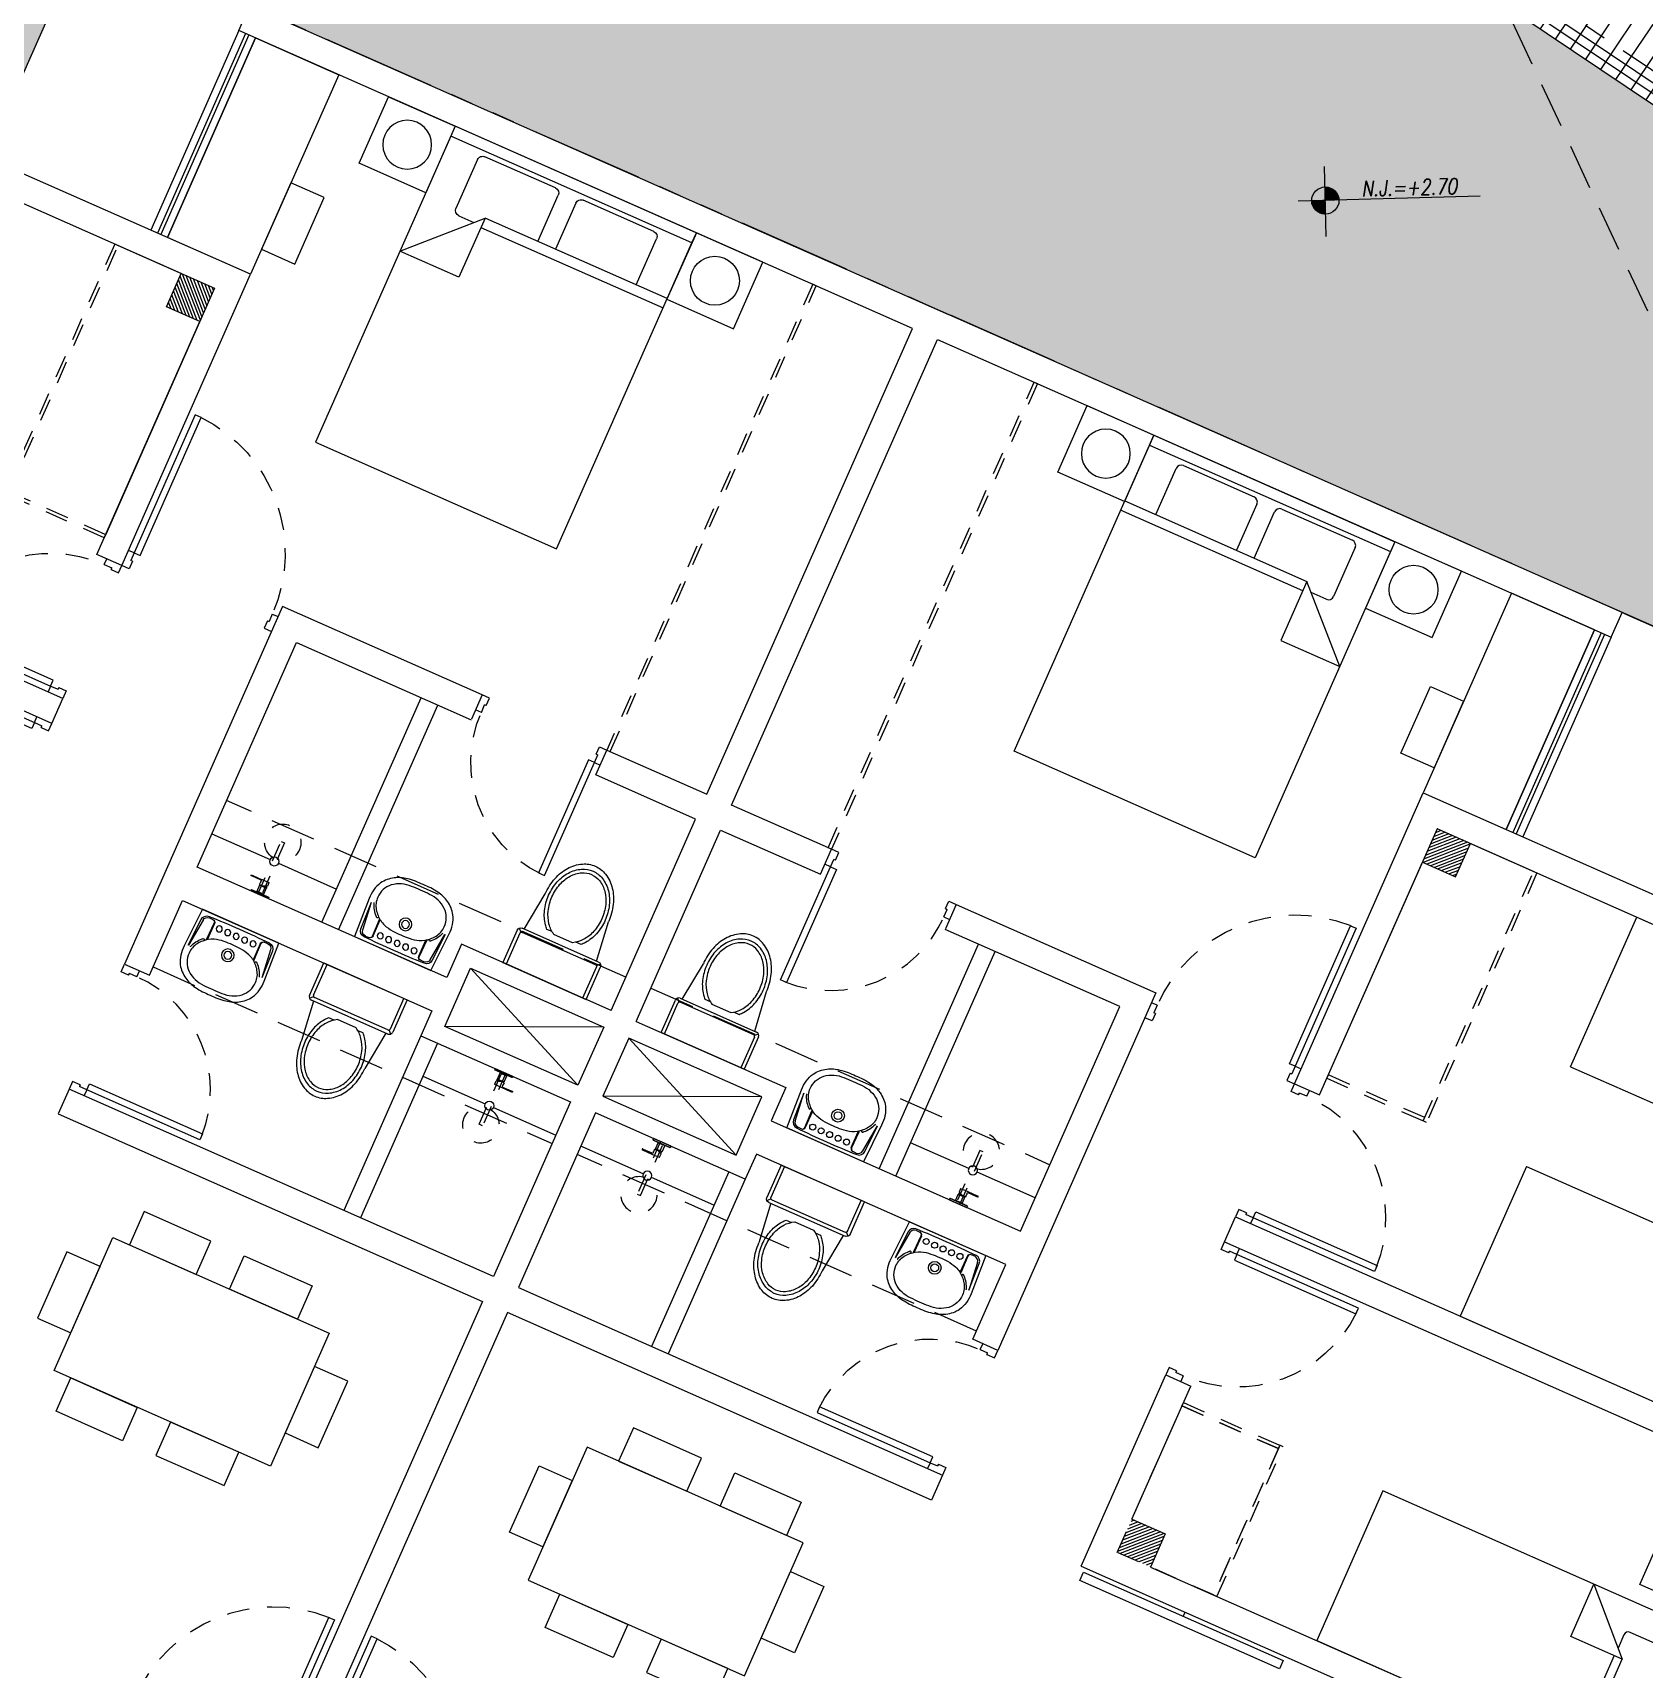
# Model space of a CAD drawing. Header units: millimetres. Extents: x 2471 to 2909, y 1327 to 1568.
# Drawn here: x 2637.45 to 2646.31, y 1414.87 to 1423.87 of the extents above; entities that cross this region are included whole.
import ezdxf
from ezdxf.enums import TextEntityAlignment as Align
from ezdxf.xclip import XClip

# ---------------------------------------------------------------- set-up
doc = ezdxf.new("R2010")
doc.units = ezdxf.units.MM
doc.header["$XCLIPFRAME"] = 2
doc.set_wipeout_variables(frame=1)
for name, pattern in [('ACAD_ISO07W100', [3, 0, -3]), ('CENTER', [2, 1.25, -0.25, 0.25, -0.25]), ('HIDDEN', [0.375, 0.25, -0.125]), ('HIDDEN2', [0.1875, 0.125, -0.0625]), ('PHANTOM', [2.5, 1.25, -0.25, 0.25, -0.25, 0.25, -0.25])]:
    doc.linetypes.add(name, pattern=pattern)
doc.layers.get('0').update_dxf_attribs({"color": 251, "lineweight": 9})
doc.layers.get('DEFPOINTS').update_dxf_attribs({"color": 251, "lineweight": 9})
for name, color, linetype, lineweight in [('A-04', 251, 'Continuous', 13), ('A-BARANDAS', 251, 'Continuous', 13), ('A-EJES', 251, 'PHANTOM', 13), ('A-ESTRUCTURA-HATCH', 251, 'Continuous', 13), ('A-HATCH', 251, 'Continuous', 13), ('A-LINEAS', 251, 'Continuous', 13), ('A-MOBILIARIO', 251, 'Continuous', 13), ('A-MURO ALTO', 251, 'Continuous', 13), ('A-MURO BAJO', 251, 'Continuous', 13), ('A-MUROS', 251, 'Continuous', 13), ('A-PROYECCIONES', 251, 'HIDDEN', 13), ('A-SANITARIOS', 251, 'Continuous', 13), ('A_50_TextoIndicaciones', 251, 'Continuous', 13), ('DLP_MOBILIARIO FIJO', 251, 'Continuous', 13), ('DLP_VERDE', 251, 'Continuous', 13)]:
    doc.layers.add(name, color=color, linetype=linetype, lineweight=lineweight)
doc.styles.add('R80', font='romans.shx', dxfattribs={"width": 0.8, "oblique": 15, "height": 0.1})
doc.styles.add('R80-200', font='romans.shx', dxfattribs={"width": 0.8, "oblique": 10, "height": 0.2})

# ---------------------------------------------------------------- blocks, each defined once
blk = doc.blocks.new('A$C64a6e5d1')
at = {"layer": 'A-EJES', "ltscale": 0.5}
blk.add_line((57.4722, 48.4348, 0), (75.6251, 40.4036, 0), dxfattribs=at)
blk = doc.blocks.new('EST P1')
at = {"layer": 'A-ESTRUCTURA-HATCH'}
h = blk.add_hatch(dxfattribs=at)
h.set_pattern_fill('ANSI31', color=256, scale=0.02)
h.set_pattern_definition([(45, (-226392.07709, -8188203.05961), (-0.04490128060535, 0.04490128060535), [])])
h.paths.add_polyline_path([(-3.61, 5.05), (-3.61, 4.85), (-44.785, 4.85), (-44.785, -0.15), (-46.99, -0.15), (-46.99, -11.15), (-3.61, -11.1501), (-3.61, -11.4001), (-47.24, -11.4001), (-47.24, 0.15), (-45.035, 0.15), (-45.035, 5.05)])
h.paths.add_polyline_path([(5.8757, 4.85), (5.8757, 5.05), (35.53, 5.05), (35.53, 4.85)])
h.paths.add_polyline_path([(47.915, 5.05), (35.58, 5.05), (35.58, 4.85), (47.915, 4.85)])
h.paths.add_polyline_path([(51.865, 4.85), (53.3757, 4.85), (53.3757, 5.05), (51.865, 5.05)])
edge = h.paths.add_edge_path()
edge.add_arc((63.3007, -0.15), 9.7, 360, 540)
edge.add_line((53.6007, -0.15), (53.8007, -0.15))
edge.add_arc((63.3007, -0.15), 9.5, 0.90471, 180, ccw=False)
edge.add_line((72.7995, 0), (70.3507, 0))
edge.add_line((70.3507, 0), (70.3507, -0.1499))
edge.add_line((70.3507, -0.1499), (73.0007, -0.15))
edge = h.paths.add_edge_path()
edge.add_arc((63.3007, -0.15), 3.3, 0.00085, 49.99468)
edge.add_line((65.4221, 2.3777), (65.4222, -0.15))
edge.add_line((65.4222, -0.15), (65.2722, -0.15))
edge.add_line((65.2722, -0.15), (65.2721, 2.4964))
edge.add_arc((63.3007, -0.15), 3.3, 53.31658, 179.99996)
edge.add_line((60.0007, -0.15), (59.8007, -0.15))
edge.add_arc((63.3007, -0.15), 3.5, 2.45736, 179.99993, ccw=False)
edge.add_line((66.7975, 0.0001), (69.4507, 0))
edge.add_line((69.4507, 0), (69.4507, -0.1499))
edge.add_line((69.4507, -0.1499), (66.6007, -0.1499))
h.paths.add_polyline_path([(-3.56, -11.15), (35.53, -11.15), (35.53, -11.4001), (-3.56, -11.4001)])
h.paths.add_polyline_path([(35.58, -11.1501), (71.88, -11.1501), (71.88, -11.4001), (35.58, -11.4)])
blk = doc.blocks.new('A$C47ad906b')
at = {"linetype": 'ACAD_ISO07W100'}
blk.add_blockref('EST P1', (27.0859, 53.6317), dxfattribs=at)
blk = doc.blocks.new('A$C77AB7FBD')
at = {"linetype": 'Continuous'}
for p, q in [((0, 0), (0, 1.9)), ((0.9, 1.9), (0, 1.9)), ((0.9, 0), (0.9, 1.9)), ((0.9, 1.87), (0, 1.87)), ((0.164, 1.57), (0.164, 1.8219)), ((0.1908, 1.8487), (0.7119, 1.8487)), ((0.7386, 1.8219), (0.7386, 1.5585)), ((0.6, 1.57), (0, 1.57)), ((0.6, 1.27), (0.6, 1.57)), ((0.9, 1.27), (0.6, 1.57)), ((0.7119, 1.5317), (0.6383, 1.5317)), ((0.6, 1.52), (0, 1.52)), ((0.9, 1.27), (0.6, 1.27)), ((0.9, 0), (0, 0))]:
    blk.add_line(p, q, dxfattribs=at)
for centre, start, end in [((0.1908, 1.8219), 90, 180), ((0.7119, 1.8219), 0, 90), ((0.7119, 1.5585), 270, 0)]:
    blk.add_arc(centre, 0.0267, start, end, dxfattribs=at)
blk = doc.blocks.new('CAMA PROYECCION')
for p, q in [((37.495, 40.6423, 0), (37.495, 38.771, 0)), ((38.3949, 40.6423, 0), (37.495, 40.6423, 0)), ((38.3949, 38.771, 0), (38.3949, 40.6423, 0)), ((38.0806, 39.3741, 0), (38.3949, 39.3741, 0)), ((38.3949, 39.3741, 0), (38.0806, 39.0644, 0)), ((38.0806, 39.0644, 0), (38.0806, 39.3741, 0)), ((38.0806, 39.1133, 0), (37.495, 39.1133, 0)), ((37.495, 39.0644, 0), (38.0806, 39.0644, 0)), ((37.659, 39.0644, 0), (37.659, 38.8203, 0)), ((38.2069, 39.1106, 0), (38.1275, 39.1106, 0)), ((38.2336, 38.8203, 0), (38.2336, 39.0838, 0)), ((37.495, 38.7423, 0), (37.495, 38.9974, 0)), ((38.3949, 38.7423, 0), (38.3949, 38.9974, 0)), ((37.6857, 38.7936, 0), (38.2069, 38.7936, 0)), ((37.495, 38.771, 0), (38.3949, 38.771, 0)), ((37.495, 38.7423, 0), (38.3949, 38.7423, 0))]:
    blk.add_line(p, q)
at = {"elevation": 0}
blk.add_lwpolyline([(38.495, 38.7423), (38.495, 39.1423), (38.895, 39.1423), (38.895, 38.7423)], close=True, dxfattribs=at)
blk.add_circle((38.695, 38.9423, 0), 0.1344)
for centre, start, end in [((38.2069, 39.0838, 0), 0, 90), ((37.6857, 38.8203, 0), 180, 270), ((38.2069, 38.8203, 0), 270, 0)]:
    blk.add_arc(centre, 0.0267, start, end)
blk = doc.blocks.new('ducha marsano')
at = {"linetype": 'HIDDEN2', "ltscale": 0.5, "extrusion": (-4.9425e-10, -7.91123e-10, -1)}
for p, q in [((-0.01, 0), (0.01, 0)), ((0.01, 0), (0.01, -0.3155)), ((-0.0205, -0.08), (-0.0205, -0.0601)), ((0.021, -0.0815), (-0.019, -0.0815)), ((-0.0155, -0.058), (-0.0157, -0.058)), ((-0.01, -0.3155), (-0.01, 0)), ((0.0225, -0.0515), (-0.0001, -0.0515)), ((0.025, -0.0815), (0.021, -0.0815)), ((0.0225, -0.0515), (0.0225, -0.0627)), ((0.0225, -0.0682), (0.0225, -0.077)), ((0.0225, -0.077), (0.025, -0.077)), ((0.025, -0.077), (0.0771, -0.077)), ((0.0771, -0.0815), (0.025, -0.0815)), ((0.0771, -0.077), (0.0816, -0.077)), ((0.0816, -0.0815), (0.0771, -0.0815)), ((0.0816, -0.077), (0.082, -0.077)), ((0.082, -0.0815), (0.0816, -0.0815)), ((0.082, -0.077), (0.084, -0.077)), ((0.084, -0.0815), (0.082, -0.0815)), ((0.0855, -0.0785), (0.0855, -0.08)), ((0.01, -0.3155), (-0.01, -0.3155))]:
    blk.add_line(p, q, dxfattribs=at)
for centre, radius, start, end in [((0.019, -0.08), 0.0015, 270, 360), ((-0.0004, -0.0462), 0.02, 323.95812, 354.92979), ((0.0004, -0.0462), 0.02, 185.07021, 195.2705), ((-0.084, -0.0785), 0.0015, 90, 180), ((-0.084, -0.08), 0.0015, 180, 270), ((0, -0.3155), 0.1, 95.73917, 84.26083)]:
    blk.add_arc(centre, radius, start, end, dxfattribs=at)
at = {"linetype": 'HIDDEN2', "ltscale": 0.5, "extrusion": (-4.94252e-10, -7.91124e-10, -1)}
blk.add_ellipse((0, -0.0515), major_axis=(-0.0225, -0.0095), ratio=0.001448, start_param=0.425436, end_param=1.567366, dxfattribs=at)
at = {"linetype": 'HIDDEN2', "ltscale": 0.5}
for points, degree in [([(-0.0305, 0), (0, 0), (0.0305, 0)], 2), ([(0.0305, 0), (0.0415, 0), (0.0525, 0)], 2), ([(0.0525, 0), (0.0525, -0.0038), (0.0525, -0.0075)], 2), ([(-0.0525, 0), (-0.0525, -0.0038), (-0.0525, -0.0075)], 2), ([(-0.0525, 0), (-0.0415, 0), (-0.0305, 0)], 2), ([(-0.0525, -0.0075), (-0.0525, -0.0075), (-0.0525, -0.0075)], 2), ([(0.0305, -0.008), (0, -0.008), (-0.0305, -0.008)], 2), ([(-0.0215, -0.008), (-0.0215, -0.0093), (-0.0215, -0.0105)], 2), ([(-0.021, -0.011), (-0.007, -0.011), (0.007, -0.011), (0.021, -0.011)], 3), ([(-0.02, -0.011), (-0.02, -0.0294), (-0.02, -0.0477)], 2), ([(-0.0197, -0.048), (0, -0.048), (0.0197, -0.048)], 2), ([(0.02, -0.011), (0.02, -0.0294), (0.02, -0.0477)], 2), ([(0.0215, -0.008), (0.0215, -0.0093), (0.0215, -0.0105)], 2)]:
    blk.add_open_spline(points, degree=degree, dxfattribs=at)
for points, weights in [([(-0.0525, -0.0075), (-0.0525, -0.0075), (-0.0525, -0.0075)], [1, 0.990847086912, 0.982266230892]), ([(-0.052, -0.008), (-0.0525, -0.008), (-0.0525, -0.0075)], [1, 0.707106781193, 1]), ([(-0.0215, -0.0105), (-0.0215, -0.011), (-0.021, -0.011)], [1, 0.70710678154, 1]), ([(-0.02, -0.0477), (-0.02, -0.048), (-0.0197, -0.048)], [1, 0.707106780138, 1]), ([(0.02, -0.0477), (0.02, -0.048), (0.0197, -0.048)], [1, 0.707106779703, 1]), ([(0.0211, -0.011), (0.0211, -0.011), (0.021, -0.011)], [1, 0.992411795776, 1]), ([(0.052, -0.008), (0.0521, -0.008), (0.0521, -0.008)], [1, 0.992411795771, 1])]:
    blk.add_rational_spline(points, weights, degree=2, dxfattribs=at)
for points, knots in [([(-0.0305, -0.008), (-0.0332, -0.008), (-0.0374, -0.008), (-0.0424, -0.008), (-0.0458, -0.008), (-0.0486, -0.008), (-0.0512, -0.008), (-0.052, -0.008), (-0.052, -0.008)], [0, 0, 0, 0, 8.104572, 12.495263, 16.885954, 21.276645, 25.667336, 33.771908, 33.771908, 33.771908, 33.771908]), ([(0.0225, -0.0682), (0.0225, -0.0682), (0.0225, -0.0682), (0.0225, -0.0679), (0.0224, -0.0677), (0.0224, -0.0672), (0.0224, -0.0669), (0.0223, -0.0662), (0.0223, -0.0658), (0.0223, -0.0652), (0.0223, -0.0648), (0.0224, -0.0641), (0.0224, -0.0638), (0.0224, -0.0633), (0.0225, -0.0631), (0.0225, -0.0628), (0.0225, -0.0627), (0.0225, -0.0627)], [0.4148436, 0.4148436, 0.4148436, 0.4148436, 0.5185541, 0.5185541, 0.6222645, 0.6222645, 0.7259759, 0.7259759, 0.8296873, 0.8296873, 0.9333987, 0.9333987, 1.03711, 1.03711, 1.1408205, 1.1408205, 1.2445309, 1.2445309, 1.2445309, 1.2445309]), ([(0.052, -0.008), (0.052, -0.008), (0.0512, -0.008), (0.0486, -0.008), (0.0458, -0.008), (0.0424, -0.008), (0.0374, -0.008), (0.0332, -0.008), (0.0305, -0.008)], [0, 0, 0, 0, 8.104572, 12.495263, 16.885954, 21.276645, 25.667336, 33.771908, 33.771908, 33.771908, 33.771908])]:
    blk.add_open_spline(points, degree=3, knots=knots, dxfattribs=at)
for points, weights, degree, knots in [([(0.0211, -0.011), (0.0211, -0.011), (0.0211, -0.011), (0.0211, -0.011), (0.0214, -0.0109), (0.0215, -0.0107), (0.0215, -0.0105)], [0.918641037743, 0.918640949346, 0.918640860949, 0.918640772552, 0.789223156395, 0.789223156395, 0.918640772552], 3, [0.1238988, 0.1238988, 0.1238988, 0.1238988, 0.1238993, 0.1238993, 0.1238993, 0.78603, 0.78603, 0.78603, 0.78603]), ([(0.0521, -0.008), (0.0521, -0.008), (0.0521, -0.008), (0.0525, -0.0079), (0.0525, -0.0075)], [0.918641037749, 0.918640905153, 0.918640772558, 0.724517853988, 0.918640772558], 2, [0.1238988, 0.1238988, 0.1238988, 0.1238993, 0.1238993, 0.7860311, 0.7860311, 0.7860311])]:
    blk.add_rational_spline(points, weights, degree=degree, knots=knots, dxfattribs=at)
blk = doc.blocks.new('*U844')
for p, q in [((0.01, 0.755), (0.01, 0.8)), ((0.055, 0.755), (0.01, 0.755)), ((0.1, 0.765), (0.055, 0.765)), ((0.055, 0.755), (0.055, 0.765)), ((0.1, 0.765), (0.1, 0.8)), ((0.055, 0.045), (0.01, 0.045)), ((0.01, 0.045), (0.01, 0)), ((0.055, 0.045), (0.055, 0.035)), ((0.1, 0.035), (0.055, 0.035)), ((0.1, 0.035), (0.1, 0))]:
    blk.add_line(p, q)
blk.add_lwpolyline([(0.83, 0.07), (0.83, 0.035), (0.1, 0.035), (0.1, 0.07)], close=True)
at = {"color": 7, "linetype": 'HIDDEN2'}
blk.add_arc((0.0996, 0.034), 0.731, 2.23015, 89.96723, dxfattribs=at)
blk = doc.blocks.new('*U843')
for p, q in [((0.01, 0.855), (0.01, 0.9)), ((0.1, 0.865), (0.1, 0.9)), ((0.055, 0.855), (0.01, 0.855)), ((0.1, 0.865), (0.055, 0.865)), ((0.055, 0.855), (0.055, 0.865)), ((0.055, 0.045), (0.01, 0.045)), ((0.01, 0.045), (0.01, 0)), ((0.055, 0.045), (0.055, 0.035)), ((0.1, 0.035), (0.055, 0.035)), ((0.1, 0.035), (0.1, 0))]:
    blk.add_line(p, q)
blk.add_lwpolyline([(0.93, 0.07), (0.93, 0.035), (0.1, 0.035), (0.1, 0.07)], close=True)
at = {"color": 7, "linetype": 'HIDDEN2'}
blk.add_arc((0.0995, 0.0339), 0.8311, 2.23015, 89.96723, dxfattribs=at)
blk = doc.blocks.new('A$C3E6679A6')
for p, q in [((0, 1.8444), (0.0001, 1.9044)), ((0.0001, 1.9044), (1.4501, 1.9044)), ((1.4501, 1.9044), (1.4501, 1.8444))]:
    blk.add_line(p, q)
at = {"linetype": 'Continuous'}
for p, q in [((0, 1.8444), (1.45, 1.8444)), ((0, 0.0044), (0, 1.8444)), ((0.2173, 1.8167), (0.6414, 1.8167)), ((0.8086, 1.8167), (1.2327, 1.8167)), ((1.45, 1.8444), (1.45, 0.0044)), ((0.1867, 1.5087), (0.1867, 1.786)), ((0.672, 1.786), (0.672, 1.5087)), ((0.778, 1.5087), (0.778, 1.786)), ((1.2633, 1.786), (1.2633, 1.4926)), ((0, 1.5084), (1.0953, 1.5084)), ((1.0953, 1.4524), (0, 1.4524)), ((1.45, 1.1538), (1.0953, 1.5084)), ((1.0953, 1.5084), (1.0953, 1.1538)), ((1.2327, 1.462), (1.1418, 1.462)), ((1.0953, 1.1538), (1.45, 1.1538)), ((1.45, 0.0044), (0, 0.0044))]:
    blk.add_line(p, q, dxfattribs=at)
for centre, start, end in [((0.2173, 1.786), 90, 180), ((0.6414, 1.786), 0, 90), ((0.8086, 1.786), 90, 180), ((1.2327, 1.786), 0, 90), ((1.2327, 1.4926), 270, 0)]:
    blk.add_arc(centre, 0.0306, start, end, dxfattribs=at)
at = {"layer": 'DEFPOINTS', "color": 0, "linetype": 'ByBlock'}
for p in [(0, 1.9044), (0, 0)]:
    blk.add_point(p, dxfattribs=at)
blk = doc.blocks.new('A$C2EBA15F5')
blk.add_lwpolyline([(0, 0.4), (0, 0), (0.4, 0), (0.4, 0.4)], close=True)
blk.add_circle((0.2, 0.2), 0.1344)
blk = doc.blocks.new('A$C67C01FD6')
blk.add_line((0.025, 0), (0, 0))
blk.add_lwpolyline([(0.025, 0.6), (0.075, 0.6), (0.075, -0.6), (0.025, -0.6), (0.025, 0.6)])
blk = doc.blocks.new('SIFON JET_PLANTA')
blk.add_wipeout([(0, -0.25), (-0.195, -0.25), (-0.1995, -0.2495), (-0.2029, -0.2484), (-0.2029, -0.2484), (-0.2067, -0.2462), (-0.2067, -0.2462), (-0.209, -0.244), (-0.209, -0.244), (-0.2091, -0.2441), (-0.2108, -0.2423), (-0.2108, -0.2423), (-0.2108, -0.2423), (-0.2126, -0.2395), (-0.2126, -0.2395), (-0.2138, -0.2369), (-0.2138, -0.2369), (-0.2147, -0.2335), (-0.215, -0.23), (-0.215, -0.227), (-0.215, -0.2181), (-0.44, -0.19), (-0.4428, -0.19), (-0.4467, -0.1899), (-0.449, -0.1899), (-0.4518, -0.1898), (-0.455, -0.1897), (-0.4568, -0.1896), (-0.4592, -0.1894), (-0.4619, -0.1893), (-0.4639, -0.1891), (-0.4651, -0.189), (-0.4651, -0.189), (-0.4695, -0.1887), (-0.4735, -0.1883), (-0.4761, -0.188), (-0.4785, -0.1877), (-0.4812, -0.1874), (-0.4824, -0.1872), (-0.4862, -0.1867), (-0.4884, -0.1864), (-0.4916, -0.1859), (-0.4936, -0.1856), (-0.495, -0.1854), (-0.4974, -0.1849), (-0.4974, -0.1849), (-0.5022, -0.184), (-0.5066, -0.1832), (-0.5094, -0.1826), (-0.5118, -0.1821), (-0.5151, -0.1813), (-0.5177, -0.1807), (-0.5217, -0.1796), (-0.5238, -0.1791), (-0.5267, -0.1783), (-0.5267, -0.1783), (-0.5296, -0.1775), (-0.5321, -0.1768), (-0.5352, -0.1759), (-0.5385, -0.1749), (-0.5385, -0.1749), (-0.5412, -0.174), (-0.5428, -0.1735), (-0.5449, -0.1728), (-0.5465, -0.1722), (-0.5491, -0.1713), (-0.551, -0.1706), (-0.5543, -0.1693), (-0.5568, -0.1683), (-0.5598, -0.1671), (-0.5614, -0.1664), (-0.5644, -0.1652), (-0.5659, -0.1645), (-0.5675, -0.1637), (-0.5702, -0.1625), (-0.5738, -0.1608), (-0.5759, -0.1598), (-0.5781, -0.1587), (-0.5833, -0.1559), (-0.5871, -0.1538), (-0.5896, -0.1524), (-0.5918, -0.1511), (-0.5936, -0.15), (-0.595, -0.1492), (-0.5964, -0.1483), (-0.5987, -0.1469), (-0.6004, -0.1458), (-0.602, -0.1448), (-0.6039, -0.1435), (-0.6058, -0.1422), (-0.607, -0.1415), (-0.6086, -0.1403), (-0.612, -0.1379), (-0.6142, -0.1363), (-0.6153, -0.1355), (-0.6168, -0.1344), (-0.6179, -0.1335), (-0.6193, -0.1324), (-0.6204, -0.1315), (-0.6215, -0.1307), (-0.6223, -0.13), (-0.6235, -0.1291), (-0.6245, -0.1281), (-0.6245, -0.1281), (-0.6262, -0.1268), (-0.6276, -0.1255), (-0.6288, -0.1244), (-0.6305, -0.123), (-0.6318, -0.1217), (-0.6318, -0.1217), (-0.6335, -0.1201), (-0.6347, -0.119), (-0.6347, -0.119), (-0.6379, -0.1158), (-0.64, -0.1137), (-0.6458, -0.1074), (-0.6494, -0.1032), (-0.6554, -0.0958), (-0.6599, -0.0897), (-0.6623, -0.0862), (-0.6646, -0.0826), (-0.6679, -0.0774), (-0.6706, -0.0727), (-0.6722, -0.0699), (-0.6751, -0.0642), (-0.677, -0.0602), (-0.6779, -0.0581), (-0.6792, -0.0551), (-0.6803, -0.0522), (-0.6814, -0.0492), (-0.6827, -0.0457), (-0.6838, -0.0419), (-0.6855, -0.0361), (-0.6864, -0.0321), (-0.687, -0.0296), (-0.6876, -0.0264), (-0.6881, -0.0232), (-0.6891, -0.0164), (-0.6896, -0.0111), (-0.6899, -0.0065), (-0.69, 0), (-0.6899, 0.0044), (-0.6897, 0.0096), (-0.6893, 0.014), (-0.6887, 0.0194), (-0.6881, 0.0236), (-0.6881, 0.0236), (-0.6872, 0.0284), (-0.6867, 0.031), (-0.6855, 0.0361), (-0.6855, 0.0361), (-0.6838, 0.0421), (-0.6838, 0.0421), (-0.6819, 0.048), (-0.6804, 0.0521), (-0.6793, 0.0547), (-0.6779, 0.0582), (-0.6745, 0.0655), (-0.6745, 0.0655), (-0.6722, 0.0699), (-0.6705, 0.0728), (-0.669, 0.0755), (-0.6672, 0.0785), (-0.665, 0.082), (-0.6634, 0.0845), (-0.6611, 0.088), (-0.657, 0.0936), (-0.657, 0.0936), (-0.6534, 0.0984), (-0.6534, 0.0984), (-0.6503, 0.1023), (-0.6453, 0.108), (-0.6386, 0.1152), (-0.6326, 0.121), (-0.6299, 0.1235), (-0.6251, 0.1276), (-0.6206, 0.1314), (-0.6168, 0.1344), (-0.6106, 0.1389), (-0.6061, 0.142), (-0.6, 0.1461), (-0.5963, 0.1484), (-0.5908, 0.1517), (-0.5862, 0.1543), (-0.5794, 0.158), (-0.5693, 0.1629), (-0.5517, 0.1703), (-0.5465, 0.1722), (-0.5385, 0.1749), (-0.5346, 0.176), (-0.5265, 0.1784), (-0.5216, 0.1797), (-0.5148, 0.1813), (-0.5079, 0.1829), (-0.5016, 0.1842), (-0.4865, 0.1867), (-0.4763, 0.188), (-0.4726, 0.1884), (-0.4636, 0.1892), (-0.4549, 0.1897), (-0.449, 0.1899), (-0.44, 0.19), (-0.4322, 0.191), (-0.215, 0.2181), (-0.215, 0.2234), (-0.215, 0.2278), (-0.2149, 0.2323), (-0.2142, 0.2356), (-0.2129, 0.239), (-0.211, 0.2419), (-0.2091, 0.2441), (-0.2077, 0.2455), (-0.2055, 0.247), (-0.2007, 0.2492), (-0.195, 0.25), (-0.195, 0.25), (-0.1605, 0.25), (-0.0975, 0.25), (-0.0323, 0.25), (0, 0.25)])
for p, q in [((-0.215, 0.2181), (-0.44, 0.19)), ((-0.215, -0.23), (-0.215, 0.23)), ((-0.2091, 0.2441), (-0.1921, 0.2271)), ((-0.195, 0.25), (0, 0.25)), ((-0.195, -0.22), (-0.195, 0.22)), ((-0.185, 0.23), (0, 0.23)), ((0, 0.25), (0, -0.25)), ((-0.265, 0.0718), (-0.265, 0.1028)), ((-0.255, -0.0562), (-0.255, 0.0562)), ((-0.265, -0.1028), (-0.265, -0.0718)), ((-0.215, -0.2181), (-0.44, -0.19)), ((-0.2091, -0.2441), (-0.1921, -0.2271)), ((0, -0.25), (-0.195, -0.25)), ((0, -0.23), (-0.185, -0.23))]:
    blk.add_line(p, q)
for points in [[(-0.44, 0.19, 0.076393), (-0.5385, 0.1749, 0.086437), (-0.6168, 0.1344, 0.105872), (-0.6722, 0.0699, 0.125404), (-0.69, 0, 0.125404), (-0.6722, -0.0699, 0.105872), (-0.6168, -0.1344, 0.086437), (-0.5385, -0.1749, 0.076393), (-0.44, -0.19, 0.076393)], [(-0.265, 0.1028, 0.0362), (-0.2844, 0.1202, 0.08725), (-0.3535, 0.1565, 0.077598), (-0.44, 0.17, 0.077598), (-0.5265, 0.1565, 0.08725), (-0.5956, 0.1202, 0.105601), (-0.6443, 0.0627, 0.12364), (-0.66, 0, 0.12364), (-0.6443, -0.0627, 0.105601), (-0.5956, -0.1202, 0.08725), (-0.5265, -0.1565, 0.077598), (-0.44, -0.17, 0.077598)], [(-0.255, 0.0562, 0.100268), (-0.2967, 0.1044, 0.08725), (-0.3596, 0.1374, 0.077598), (-0.44, 0.15, 0.077598), (-0.5204, 0.1374, 0.08725), (-0.5833, 0.1044, 0.105601), (-0.6266, 0.0532, 0.12364), (-0.64, 0, 0.12364), (-0.6266, -0.0532, 0.105601), (-0.5833, -0.1044, 0.08725), (-0.5204, -0.1374, 0.077598), (-0.44, -0.15, 0.077598)], [(-0.44, -0.15, 0.077598), (-0.3596, -0.1374, 0.08725), (-0.2967, -0.1044, 0.100268), (-0.255, -0.0562, 0.12364)], [(-0.44, -0.17, 0.077598), (-0.3535, -0.1565, 0.08725), (-0.2844, -0.1202, 0.0362), (-0.265, -0.1028, 0.12364)]]:
    blk.add_lwpolyline(points, format="xyb")
for centre, radius, start, end in [((-0.195, 0.23), 0.02, 90, 180), ((-0.185, 0.22), 0.01, 90, 180), ((-0.195, -0.23), 0.02, 180, 270), ((-0.185, -0.22), 0.01, 180, 270)]:
    blk.add_arc(centre, radius, start, end)
blk = doc.blocks.new('BOWL-ITALGRIF_VARADERO_01')
for p, q in [((-0.2032, -0.1971), (-0.2208, -0.038)), ((0.2032, -0.1971), (0.2208, -0.038)), ((-0.1404, -0.2077), (-0.1424, -0.1083)), ((-0.1375, -0.205), (-0.1375, -0.1117)), ((0.1375, -0.205), (0.1375, -0.1117)), ((0.1404, -0.2077), (0.1424, -0.1083)), ((-0.1753, -0.222), (-0.1544, -0.222)), ((0.1753, -0.222), (0.1544, -0.222))]:
    blk.add_line(p, q)
for points in [[(-0.0917, 0.1589, -0.02989), (-0.0456, 0.1646, -0.007822), (0.0456, 0.1646, -0.02989), (0.0918, 0.1589, -0.091737), (0.1601, 0.1343, -0.112496), (0.2175, 0.0792, -0.147885), (0.2402, -0.0257), (0.23, -0.25), (-0.23, -0.25), (-0.2402, -0.0257, -0.147885), (-0.2175, 0.0792, -0.112496), (-0.1601, 0.1343, -0.091737)], [(-0.0496, -0.1363, -0.062677), (-0.1048, -0.1249, -0.110639), (-0.1576, -0.091, -0.120976), (-0.195, -0.0344, -0.061198), (-0.2, 0, -0.21707), (-0.1593, 0.092, -0.174983), (-0.0545, 0.1298, -0.010618), (0, 0.131, -0.010618), (0.0545, 0.1298, -0.174983), (0.1593, 0.092, -0.21707), (0.2, 0, -0.061198), (0.195, -0.0344, -0.120976), (0.1576, -0.091, -0.110639), (0.1048, -0.1249, -0.062677), (0.0496, -0.1363, -0.017583), (0, -0.138, -0.017583)]]:
    blk.add_lwpolyline(points, format="xyb", close=True)
for points in [[(-0.2216, -0.0381), (-0.2145, -0.1954, 0.390823), (-0.1807, -0.2288, 0.017524), (0.1807, -0.2288, 0.390823), (0.2145, -0.1954), (0.2216, -0.0381)], [(-0.2072, -0.035, 0.005), (-0.2064, -0.038, 0.121292), (-0.166, -0.0996, 0.007977), (-0.1624, -0.1031)], [(0.2072, -0.035, -0.005), (0.2064, -0.038, -0.121292), (0.166, -0.0996, -0.007977), (0.1624, -0.1031)]]:
    blk.add_lwpolyline(points, format="xyb")
for centre, radius in [((0, -0.075), 0.035), ((0, -0.075), 0.0215), ((-0.1015, -0.1885), 0.0165), ((-0.051, -0.1885), 0.0165), ((0, -0.1885), 0.0165), ((0.051, -0.1885), 0.0165), ((0.1015, -0.1885), 0.0165)]:
    blk.add_circle(centre, radius)
for centre, radius, start, end in [((-0.1583, -0.0987), 0.006, 226.64309, 46.64309), ((-0.1404, -0.1083), 0.002, 54.36186, 181.13739), ((-0.1355, -0.1117), 0.002, 56.71088, 180), ((0.1048, -0.1249), 9.094947017729287e-16, 0, 217.6714), ((0.1355, -0.1117), 0.002, 0, 123.28912), ((0.1404, -0.1083), 0.002, 358.86261, 125.63814), ((0.1583, -0.0987), 0.006, 133.35691, 313.35691), ((-0.1753, -0.194), 0.028, 186.31112, 270), ((-0.1545, -0.205), 0.017, 270, 0), ((-0.1544, -0.208), 0.014, 270, 1.13739), ((0.1545, -0.205), 0.017, 180, 270), ((0.1544, -0.208), 0.014, 178.86261, 270), ((0.1753, -0.194), 0.028, 270, 353.68888)]:
    blk.add_arc(centre, radius, start, end)
blk = doc.blocks.new('*U828')
for p, q in [((0.01, 0.705), (0.01, 0.75)), ((0.1, 0.715), (0.1, 0.75)), ((0.055, 0.705), (0.01, 0.705)), ((0.1, 0.715), (0.055, 0.715)), ((0.055, 0.705), (0.055, 0.715)), ((0.055, 0.045), (0.01, 0.045)), ((0.01, 0.045), (0.01, 0)), ((0.055, 0.045), (0.055, 0.035)), ((0.1, 0.035), (0.055, 0.035)), ((0.1, 0.035), (0.1, 0))]:
    blk.add_line(p, q)
blk.add_lwpolyline([(0.78, 0.07), (0.78, 0.035), (0.1, 0.035), (0.1, 0.07)], close=True)
at = {"color": 7, "linetype": 'HIDDEN2'}
blk.add_arc((0.0996, 0.0341), 0.6809, 2.23015, 89.96723, dxfattribs=at)
blk = doc.blocks.new('A$Cb5611ba7')
for points in [[(0.1, 0.2), (0.1, 0), (0.5, 0), (0.5, 0.2)], [(1.11, 0.2), (1.11, 0), (0.7, 0), (0.7, 0.2)], [(0, 0), (0, -0.8), (1.3, -0.8), (1.3, 0)], [(1.5, -0.6), (1.3, -0.6), (1.3, -0.2), (1.5, -0.2)], [(0.1, -1), (0.1, -0.8), (0.5, -0.8), (0.5, -1)], [(1.11, -1), (1.11, -0.8), (0.7, -0.8), (0.7, -1)]]:
    blk.add_lwpolyline(points, close=True)
blk = doc.blocks.new('TD_PT$0$DPTO 65_VAR B')
at = {"layer": 'A-HATCH'}
h = blk.add_hatch(dxfattribs=at)
h.set_pattern_fill('ANSI31', color=256, scale=0.005)
h.set_pattern_definition([(45, (-70.440967, -7.2e-05), (-0.01122532, 0.01122532), [])])
h.paths.add_polyline_path([(-23.65, 7.9999), (-23.45, 7.9999), (-23.45, 7.7999), (-23.65, 7.7999)])
h = blk.add_hatch(dxfattribs=at)
h.set_pattern_fill('ANSI31', color=256, scale=0.005)
h.set_pattern_definition([(45, (-67.85, -7.2e-05), (-0.01122532, 0.01122532), [])])
h.paths.add_polyline_path([(-19.3, 7.9999), (-19.5, 7.9999), (-19.5, 7.7999), (-19.3, 7.7999)])
at = {"layer": 'A-LINEAS'}
for p, q in [((-22.05, 6.5999, 0), (-22.05, 6.2499, 0)), ((-22.05, 6.1999, 0), (-22.05, 5.8499, 0)), ((-22.8, 5, 0), (-22.8, 4.625, 0)), ((-22.15, 5, 0), (-22.5, 4.1999, 0)), ((-22.15, 4.1999, 0), (-22.5, 5, 0)), ((-22.8, 4.575, 0), (-22.8, 4.2, 0))]:
    blk.add_line(p, q, dxfattribs=at)
for centre in [(-22.05, 6.2249, 0), (-22.8, 4.6, 0)]:
    blk.add_circle(centre, 0.025, dxfattribs=at)
at = {"layer": 'A-MOBILIARIO', "elevation": 0}
for points in [[(-19.15, 7.6499), (-19.15, 8.1499), (-17.95, 8.1499), (-17.95, 7.6499)], [(-18.6, 7.4499), (-18.6, 7.6499), (-19, 7.6499), (-19, 7.4499)], [(-24.8734, 6.2), (-24.4734, 6.2), (-24.4734, 6.4), (-24.8734, 6.4)]]:
    blk.add_lwpolyline(points, close=True, dxfattribs=at)
at = {"layer": 'A-MURO BAJO'}
for p, q in [((-17.95, 8.2499, 0), (-19.15, 8.2499, 0)), ((-17.95, 8.1499, 0), (-19.15, 8.1499, 0)), ((-22.25, 5.8499, 0), (-20.9, 5.8499, 0)), ((-22.25, 5.7499, 0), (-20.9, 5.7499, 0)), ((-22.6, 5.1, 0), (-23.65, 5.1, 0)), ((-22.6, 5, 0), (-23.65, 5, 0))]:
    blk.add_line(p, q, dxfattribs=at)
at = {"layer": 'A-MUROS'}
for p, q in [((-23.8, 7.6499, 0), (-23.8, 11.0499, 0)), ((-21.85, 7.6499, 0), (-21.85, 11.0499, 0)), ((-21.7, 7.6499, 0), (-21.7, 11.0499, 0)), ((-19.15, 7.6499, 0), (-19.15, 11.0499, 0)), ((-23.65, 7.9999, 0), (-23.65, 10.8999, 0)), ((-19.3, 7.9999, 0), (-19.3, 10.8999, 0)), ((-17.95, 8.2499, 0), (-17.8, 8.2499, 0)), ((-17.95, 4.1999, 0), (-17.95, 8.2499, 0)), ((-17.8, 8.2499, 0), (-17.8, 4.0499, 0)), ((-23.45, 7.9999, 0), (-23.65, 7.9999, 0)), ((-23.45, 7.7999, 0), (-23.45, 7.9999, 0)), ((-19.5, 7.7999, 0), (-19.5, 7.9999, 0)), ((-19.5, 7.9999, 0), (-19.3, 7.9999, 0)), ((-23.45, 7.7999, 0), (-22.65, 7.7999, 0)), ((-22.65, 7.6499, 0), (-22.65, 7.7999, 0)), ((-20.9, 7.7999, 0), (-19.5, 7.7999, 0)), ((-20.9, 7.6499, 0), (-20.9, 7.7999, 0)), ((-23.8, 7.6499, 0), (-22.65, 7.6499, 0)), ((-21.85, 7.6499, 0), (-21.7, 7.6499, 0)), ((-20.9, 7.6499, 0), (-19.15, 7.6499, 0)), ((-23.65, 6.7499, 0), (-23.8, 6.7499, 0)), ((-23.8, 6.7499, 0), (-23.8, 4.1999, 0)), ((-23.65, 4.1999, 0), (-23.65, 6.7499, 0)), ((-20.75, 6.7499, 0), (-22.9, 6.7499, 0)), ((-22.9, 6.7499, 0), (-22.9, 6.5999, 0)), ((-20.75, 5.5499, 0), (-20.75, 6.7499, 0)), ((-22.9, 6.5999, 0), (-22.45, 6.5999, 0)), ((-22.25, 5.1, 0), (-22.25, 6.5999, 0)), ((-22.25, 6.5999, 0), (-20.9, 6.5999, 0)), ((-20.9, 6.5999, 0), (-20.9, 5.5499, 0)), ((-20.75, 5.5499, 0), (-20.8968, 5.5499, 0)), ((-22.45, 5.1, 0), (-22.6, 5.1, 0)), ((-22.6, 5.1, 0), (-22.6, 4.1999, 0)), ((-22.05, 5.1, 0), (-22.25, 5.1, 0)), ((-20.9, 4.1999, 0), (-20.9, 4.7999, 0)), ((-20.9, 4.7999, 0), (-20.75, 4.7999, 0)), ((-20.75, 4.7999, 0), (-20.75, 4.1999, 0)), ((-23.8, 4.1999, 0), (-26.6501, 4.1999, 0)), ((-22.6, 4.1999, 0), (-23.65, 4.1999, 0)), ((-22.05, 4.2, 0), (-20.9, 4.2, 0)), ((-20.75, 4.2, 0), (-17.95, 4.1999, 0))]:
    blk.add_line(p, q, dxfattribs=at)
at = {"layer": 'A-MUROS', "elevation": 0}
blk.add_lwpolyline([(-22.5, 5), (-22.15, 5), (-22.15, 4.1999), (-22.5, 4.1999)], close=True, dxfattribs=at)
at = {"layer": 'A-PROYECCIONES', "ltscale": 0.5, "elevation": 0}
for points in [[(-22.75, 8.3999), (-22.75, 8.3799), (-23.65, 8.3799), (-23.65, 8.3999)], [(-23.65, 7.7999), (-22.77, 7.7999), (-22.77, 8.3799), (-23.65, 8.3799)], [(-22.77, 7.7999), (-22.75, 7.7999), (-22.75, 8.3799), (-22.77, 8.3799)], [(-20.8, 8.3999), (-20.8, 8.3799), (-19.3, 8.3799), (-19.3, 8.3999)], [(-20.78, 7.7999), (-20.8, 7.7999), (-20.8, 8.3799), (-20.78, 8.3799)], [(-20.75, 4.7999), (-20.75, 4.7799), (-17.95, 4.7799), (-17.95, 4.7999)]]:
    blk.add_lwpolyline(points, close=True, dxfattribs=at)
at = {"layer": 'DLP_MOBILIARIO FIJO', "color": 8}
for p, q in [((-19.3, 8.3799, 0), (-19.3, 7.7999, 0)), ((-19.3, 7.7999, 0), (-20.78, 7.7999, 0))]:
    blk.add_line(p, q, dxfattribs=at)
at = {"layer": 'DLP_MOBILIARIO FIJO'}
for p, q in [((-17.95, 8.2099, 0), (-19.15, 8.2099, 0)), ((-17.95, 8.1899, 0), (-19.15, 8.1899, 0))]:
    blk.add_line(p, q, dxfattribs=at)
at = {"layer": 'A-MOBILIARIO'}
for name, p, xscale, rotation in [('CAMA PROYECCION', (-61.145, 49.6422, 0), -1, 180), ('*U844', (-21.7, 7.6399, 0), -1, 270), ('*U843', (-20.91, 7.6499, 0), -1, 180), ('A$Cb5611ba7', (-25.1, 6.2, 0), -1.000000000000003, 90)]:
    blk.add_blockref(name, p, dxfattribs=dict(at, xscale=xscale, rotation=rotation))
blk.add_blockref('A$C77AB7FBD', (-21.7, 8.9999, 0), dxfattribs=at)
at = {"layer": 'A-MOBILIARIO', "xscale": -1}
for name, p in [('A$C77AB7FBD', (-19.3, 8.9999, 0)), ('A$C67C01FD6', (-23.8, 8.2749, 0)), ('A$C2EBA15F5', (-17.95, 6.95, 0))]:
    blk.add_blockref(name, p, dxfattribs=at)
at = {"layer": 'A-MOBILIARIO'}
for name, p, rotation in [('*U844', (-21.85, 7.6399, 0), 90), ('*U828', (-23.65, 6.7599, 0), 270), ('A$C2EBA15F5', (-17.95, 5.5, 0), 180), ('*U843', (-26.6601, 4.1999, 0), 359.9967044834248)]:
    blk.add_blockref(name, p, dxfattribs=dict(at, rotation=rotation))
at = {"layer": 'A-MOBILIARIO', "extrusion": (0, 0, -1), "zscale": -1.000000000000002, "rotation": 90}
blk.add_blockref('A$C3E6679A6', (19.8544, 5.4999, 0), dxfattribs=at)
at = {"layer": 'A-SANITARIOS'}
for p, xscale, rotation in [((-22.7, 6.2499, 0), -1.000000000000003, 90), ((-22, 5.425, 0), -1, 270)]:
    blk.add_blockref('BOWL-ITALGRIF_VARADERO_01', p, dxfattribs=dict(at, xscale=xscale, rotation=rotation))
at = {"layer": 'A-SANITARIOS', "extrusion": (7.91123e-10, -4.9425e-10, -1), "xscale": -0.9999999999999977, "rotation": 269.9999992996428}
blk.add_blockref('ducha marsano', (22.25, 6.2249, 0), dxfattribs=at)
at = {"layer": 'A-SANITARIOS', "extrusion": (-3.60286e-08, -4.49068e-08, 1), "rotation": 1.331223285225883e-06}
blk.add_blockref('SIFON JET_PLANTA', (-22.45, 5.4999, 0), dxfattribs=at)
at = {"layer": 'A-SANITARIOS', "extrusion": (-3.60286e-08, 4.49068e-08, -1), "zscale": -1, "rotation": 1.331223222925989e-06}
blk.add_blockref('SIFON JET_PLANTA', (22.05, 4.6, 0), dxfattribs=at)
at = {"layer": 'A-SANITARIOS', "extrusion": (-7.91123e-10, 4.9425e-10, -1), "xscale": -0.9999999999999978, "rotation": 89.99999929964281}
blk.add_blockref('ducha marsano', (22.6, 4.5999, 0), dxfattribs=at)
at = {"layer": 'A-MUROS'}
for p, q in [((-22.45, 6.5999, 0), (-22.45, 5.1, 0)), ((-22.05, 4.1999, 0), (-22.05, 5.1, 0))]:
    blk.add_line(p, q, dxfattribs=at)
at = {"layer": 'A-PROYECCIONES'}
for p, q in [((-22.85, 6.5999, 0), (-22.85, 4.1999, 0)), ((-21.85, 4.2, 0), (-21.85, 6.5999, 0))]:
    blk.add_line(p, q, dxfattribs=at)
at = {"layer": 'A-MOBILIARIO', "xscale": -1}
blk.add_blockref('*U828', (-20.74, 4.7999, 0), dxfattribs=at)
blk = doc.blocks.new('A$C8ed94f2e')
blk.add_blockref('TD_PT$0$DPTO 65_VAR B', (55, 2.8001, 0))
at = {"xscale": -1, "rotation": 180}
blk.add_blockref('TD_PT$0$DPTO 65_VAR B', (55, 11.0499, 0), dxfattribs=at)
blk = doc.blocks.new('base general')
at = {"layer": 'A-PROYECCIONES', "color": 152, "linetype": 'CENTER', "ltscale": 0.5, "true_color": 0x2776bb, "transparency": 33554623, "elevation": 0}
blk.add_lwpolyline([(18.6417, 20.6388, 0.097634), (20.1319, 22.6358), (23.2034, 29.3161, 0.368057), (21.921, 33.8716), (17.6166, 36.7603)], format="xyb", dxfattribs=at)
blk = doc.blocks.new('SIM NIVEL PLANTA')
at = {"linetype": 'Continuous'}
h = blk.add_hatch(dxfattribs=at)
h.set_pattern_fill('_USER', color=256, scale=0.099996, angle=45, style=0, pattern_type=0)
h.set_pattern_definition([(45, (35396.10581, 26516.4892), (-0.0707080889, 0.0707080889), [])])
h.paths.add_polyline_path([(-17.03, 0), (-15.53, 0, 0.409209), (-17.03, 1.47)])
h.paths.add_polyline_path([(-18.53, 0, 0.419236), (-17.03, -1.53), (-17.03, 0)])
for p, q in [((-17.03, -3.97), (-17.03, 3.72)), ((0, 0), (-20, 0))]:
    blk.add_line(p, q)
blk.add_circle((-17.03, -0.03), 1.5, dxfattribs=at)
at = {"style": 'R80'}
blk.add_attdef('N.P.T.+0.00', text='', height=2.03, dxfattribs=at).set_placement((-7.77, 2.01), align=Align.MIDDLE_CENTER)

msp = doc.modelspace()

# ---------------------------------------------------------------- block references
at = {"color": 1}
msp.add_blockref('A$C64a6e5d1', (2575.8789, 1377.9267), dxfattribs=at)

# ---------------------------------------------------------------- next in the draw order: block references
at = {"linetype": 'ACAD_ISO07W100'}
ref = msp.add_blockref('A$C47ad906b', (2601.7285, 1500.8349, 0), dxfattribs=dict(at, rotation=257.382711444673))
XClip(ref).set_block_clipping_path([(-32.7771099955, 2.2226421868), (98.966152451, 2.2311685525), (98.9658266148, 7.2312249728), (99.7946497677, 7.2312789899), (100.0860832045, 13.4814635285), (100.1766123548, 17.3149815146), (100.3267845167, 20.5304395065), (97.1711962195, 20.6773210117), (93.5338054346, 23.2807166483), (85.4122358067, 23.2798339301), (85.4121779315, 21.8087508774), (84.8685753467, 21.4595517737), (84.2744105561, 21.0140181032), (83.7236675164, 20.5315185136), (83.2217984032, 20.020823719), (82.9119482925, 19.6642585539), (82.6902667088, 19.3857521464), (82.4208442196, 19.0171344008), (81.5253252406, 21.681570397), (-19.0374325849, 21.6816708043), (-22.9522799095, 17.2482101666), (-26.3217196958, 13.732875739), (-31.4099124894, 12.2080788992), (-35.6628028844, 13.1383932107)])

# ---------------------------------------------------------------- next in the draw order: block references
at = {"layer": 'A-04', "rotation": 66.14799869813692}
msp.add_blockref('A$C8ed94f2e', (2633.7099, 1385.5254, 0), dxfattribs=at)

# ---------------------------------------------------------------- next in the draw order: hatches: boundary and pattern name
h = msp.add_hatch()
h.set_pattern_fill('_USER', color=8, scale=0.1, angle=-123.86543, pattern_type=0)
h.set_pattern_definition([(236.1346, (2649.07424, 1425.26501), (0.0830349, -0.0557244), [])])
h.paths.add_polyline_path([(2643.9841, 1425.0681), (2647.4037, 1422.7737), (2649.0744, 1425.2652), (2646.2668, 1427.1491), (2645.6558, 1427.5591)])
at = {"layer": 'DLP_VERDE'}
h = msp.add_hatch(dxfattribs=at)
h.set_pattern_fill('AR-SAND', color=256, scale=0.0035, angle=215)
h.set_pattern_definition([(252.5, (-223918.54188, -8186702.85172), (0.1028379063742, -0.1371042579803), [0, -0.135128, 0, -0.15113, 0, -0.1444625]), (222.5, (-223918.54188, -8186702.85172), (0.0150241246165, -0.2957586482646), [0, -0.072898, 0, -0.121793, 0, -0.0466725]), (182.5, (-223918.45231, -8186702.789), (-0.226491538642, -0.159205150185), [0, -0.04445, 0, -0.16002, 0, -0.208915]), (172.5, (-223918.45231, -8186702.789), (-0.174160637763, -0.217199849944), [0, -0.022225, 0, -0.104902, 0, -0.120015])])
edge = h.paths.add_edge_path()
edge.add_arc((2661.2183, 1414.837), 6.4727, 255.4868, 283.88732, ccw=False)
edge.add_line((2659.5963, 1408.5708), (2652.372, 1425.924))
edge.add_line((2652.372, 1425.924), (2649.7954, 1424.8517))
edge.add_arc((2644.8406, 1418.911), 7.7357, 50.17036, 56.77948)
edge.add_line((2649.0787, 1425.3824), (2645.7517, 1427.6155))
edge.add_line((2645.7517, 1427.6155), (2651.8324, 1430.146))
edge.add_line((2651.8324, 1430.146), (2660.8484, 1408.4905))
edge.add_line((2660.8484, 1408.4905), (2662.5101, 1409.1823))
edge.add_line((2662.5101, 1409.1823), (2662.7719, 1408.5535))
h = msp.add_hatch(dxfattribs=at)
h.set_pattern_fill('AR-SAND', color=256, scale=0.0035, angle=215)
h.set_pattern_definition([(252.5, (2602.00337, 1377.16765), (0.1028379, -0.13710426), [0, -0.135128, 0, -0.15113, 0, -0.1444625]), (222.5, (2602.00337, 1377.16765), (0.0150241, -0.29575865), [0, -0.072898, 0, -0.121793, 0, -0.0466725]), (182.5, (2602.09294, 1377.23037), (-0.22649154, -0.15920515), [0, -0.04445, 0, -0.16002, 0, -0.208915]), (172.5, (2602.09294, 1377.23037), (-0.1741606, -0.21719985), [0, -0.022225, 0, -0.104902, 0, -0.120015])])
edge = h.paths.add_edge_path()
edge.add_spline(control_points=[(2626.9179, 1415.5048), (2627.1602, 1415.5582), (2627.3954, 1415.6308), (2628.2583, 1415.9642), (2628.8351, 1416.3262), (2629.898, 1417.2015), (2630.3845, 1417.7175), (2631.2656, 1418.8626), (2631.6597, 1419.492), (2632.5405, 1421.2199), (2632.9387, 1422.3704), (2633.2868, 1424.261), (2633.3447, 1425.0063), (2633.3036, 1425.7299)], knot_values=[0.374048, 0.374048, 0.374048, 0.374048, 0.490645, 0.490645, 0.816546, 0.816546, 1.142447, 1.142447, 1.468348, 1.468348, 1.991137, 1.991137, 2.334582, 2.334582, 2.334582, 2.334582], degree=3, periodic=0)
edge.add_arc((2633.8028, 1425.7583), 0.5, 136.56577, 183.25447, ccw=False)
edge.add_spline(control_points=[(2633.4397, 1426.1021), (2634.0167, 1426.5991), (2634.4638, 1426.8288), (2635.1613, 1427.0041), (2635.7354, 1427.0165), (2636.5507, 1427.0024), (2637.5928, 1426.984), (2638.8851, 1426.9605)], knot_values=[6.01516, 6.01516, 6.01516, 6.01516, 6.054883, 6.054883, 6.235584, 6.235584, 6.279719, 6.279719, 6.279719, 6.279719], degree=3, periodic=0)
edge.add_arc((2638.7387, 1419.0019), 7.96, 56.13447, 88.96335, ccw=False)
edge.add_line((2643.1744, 1425.6114), (2643.9841, 1425.0681))
edge.add_line((2643.9841, 1425.0681), (2647.5351, 1422.6825))
edge.add_arc((2643.9644, 1417.6395), 6.1791, 30.32312, 54.69974, ccw=False)
edge.add_line((2649.2981, 1420.7592), (2648.2094, 1418.3195))
edge.add_line((2648.2094, 1418.3195), (2646.568, 1419.0381))
edge.add_line((2646.568, 1419.0381), (2647.114, 1420.2723))
edge.add_line((2647.114, 1420.2723), (2637.7411, 1424.4172))
edge.add_line((2637.7411, 1424.4172), (2637.1949, 1423.1826))
edge.add_line((2637.1949, 1423.1826), (2635.5484, 1423.9099))
edge.add_line((2635.5484, 1423.9099), (2630.1798, 1411.7785))
edge.add_line((2630.1798, 1411.7785), (2622.687, 1394.8426))
edge.add_line((2622.687, 1394.8426), (2618.5747, 1395.7403))
edge.add_line((2618.5747, 1395.7403), (2618.6257, 1396.4508))
edge.add_arc((2621.3832, 1396.0552), 2.7858, 116.35238, 171.83578, ccw=False)
edge.add_arc((2615.5959, 1407.3632), 9.9175, 297.31345, 330.99989)
edge.add_arc((2604.1015, 1413.5924), 22.991, 331.31014, 332.29749)
edge.add_line((2624.4571, 1402.9043), (2624.0144, 1403.1367))
edge.add_arc((2612.1951, 1411.0415), 14.2191, 326.22553, 358.78741)
edge.add_arc((2629.063, 1410.424), 2.6708, 75.85172, 173.19232, ccw=False)
edge.add_line((2629.7158, 1413.0138), (2630.5606, 1412.6393))
edge.add_line((2630.5606, 1412.6393), (2631.8464, 1415.5455))
edge.add_line((2631.8464, 1415.5455), (2631.3437, 1415.7658))
edge.add_line((2631.3437, 1415.7658), (2628.8652, 1415.3423))
edge.add_arc((2628.2338, 1419.5241), 4.2292, 251.87257, 278.58699, ccw=False)

# ---------------------------------------------------------------- next in the draw order: linework, layer by layer
at = {"layer": 'A-BARANDAS', "elevation": 0}
msp.add_lwpolyline([(2643.2337, 1425.6921), (2644.0398, 1425.1511), (2647.4581, 1422.8571, -0.117137), (2649.4669, 1420.6857), (2649.4239, 1420.6602, 0.117178), (2647.4302, 1422.8156), (2644.0119, 1425.1096), (2643.2059, 1425.6505)], format="xyb", dxfattribs=at)
at = {"layer": 'A-MURO BAJO'}
msp.add_line((2643.9841, 1425.0681, 0), (2647.4024, 1422.7741, 0), dxfattribs=at)
at = {"layer": 'A-MURO BAJO', "elevation": 0}
for points in [[(2631.3483, 1415.7637), (2631.8396, 1415.5457), (2635.5396, 1423.9142), (2637.1958, 1423.1847), (2637.7411, 1424.4172), (2638.6564, 1424.0144)], [(2646.1988, 1420.6753), (2647.114, 1420.2723), (2646.5678, 1419.0379)]]:
    msp.add_lwpolyline(points, dxfattribs=at)
at = {"layer": 'A-PROYECCIONES'}
msp.add_line((2628.9074, 1459.5898, 0), (2648.2141, 1418.3095, 0), dxfattribs=at)

# ---------------------------------------------------------------- next in the draw order: block references
at = {"layer": 'A-MURO ALTO', "rotation": 359.9873345496917}
msp.add_blockref('base general', (2626.4476, 1388.4384, 0), dxfattribs=at)
at = {"layer": 'A_50_TextoIndicaciones'}
ref = msp.add_blockref('SIM NIVEL PLANTA', (2645.4104, 1422.9691, 0), dxfattribs=dict(at, xscale=0.05000000000000002, yscale=0.05000000000000002, zscale=0.05000000000000002, rotation=1.557633544311672))
ref.add_attrib('N.P.T.+0.00', 'N.J.=+2.70', dxfattribs={"layer": '0', "height": 0.08533, "rotation": 1.55763, "style": 'R80-200', "oblique": 10, "width": 0.8}).set_placement((2645.0195, 1423.0593, 0), align=Align.TOP_CENTER)

doc.saveas('drawing.dxf')
